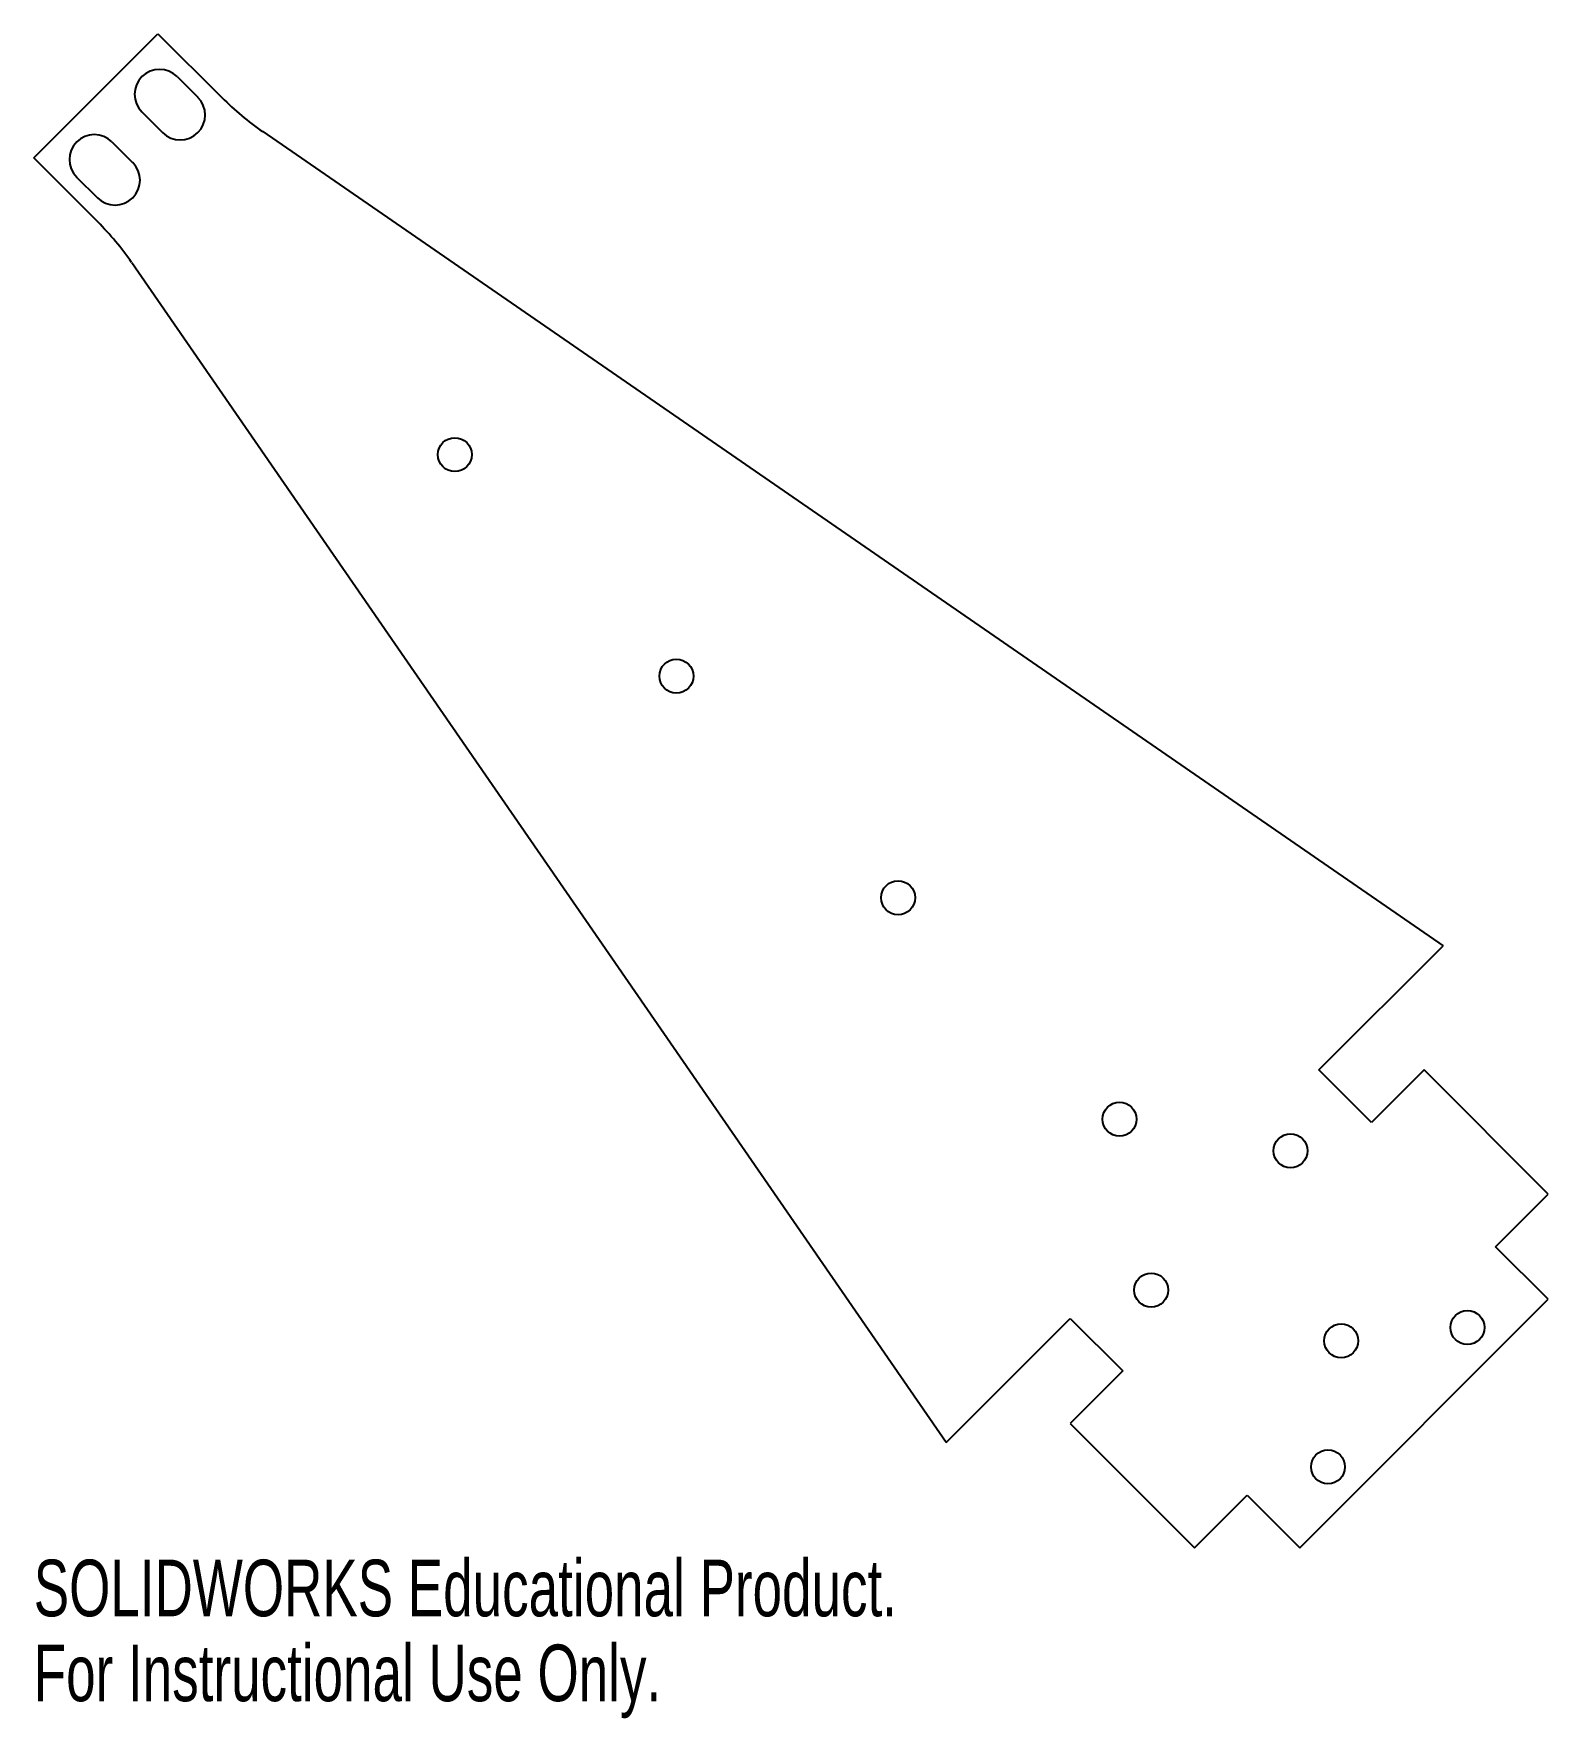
# Model space of a CAD drawing. Header units: millimetres. Extents: x 2 to 132, y -146 to -2.
import ezdxf

# ---------------------------------------------------------------- set-up
doc = ezdxf.new("R2010")
doc.units = ezdxf.units.MM
doc.styles.add('SLDTEXTSTYLE0', font='TXT', dxfattribs={"width": 0.7})

msp = doc.modelspace()

# ---------------------------------------------------------------- linework, layer by layer
at = {"color": 7, "linetype": 'Continuous', "lineweight": 25}
for p, q in [((2.39, -12.99), (12.99, -2.39)), ((12.99, -2.39), (18.46, -7.85)), ((14.63, -6.05), (16.4, -7.82)), ((11.62, -9.06), (13.39, -10.83)), ((21.94, -10.75), (122.68, -80.26)), ((9.06, -11.62), (10.83, -13.39)), ((7.85, -18.46), (2.39, -12.99)), ((6.05, -14.63), (7.82, -16.4)), ((80.26, -122.68), (10.75, -21.94)), ((112.08, -90.86), (122.68, -80.26)), ((116.57, -95.35), (112.08, -90.86)), ((121.06, -90.86), (116.57, -95.35)), ((131.66, -101.47), (121.06, -90.86)), ((127.17, -105.96), (131.66, -101.47)), ((131.66, -110.45), (127.17, -105.96)), ((110.45, -131.66), (131.66, -110.45)), ((80.26, -122.68), (90.86, -112.08)), ((90.86, -112.08), (95.35, -116.57)), ((95.35, -116.57), (90.86, -121.06)), ((90.86, -121.06), (101.47, -131.66)), ((101.47, -131.66), (105.96, -127.17)), ((105.96, -127.17), (110.45, -131.66))]:
    msp.add_line(p, q, dxfattribs=at)
for centre in [(38.33, -38.33), (57.24, -57.24), (76.16, -76.16), (95.07, -95.07), (109.66, -97.77), (97.77, -109.66), (124.76, -112.86), (113.99, -113.99), (112.86, -124.76)]:
    msp.add_circle(centre, 1.45, dxfattribs=at)
for centre, radius, start, end in [((13.13, -7.56), 2.13, 45, 225), ((14.89, -9.33), 2.13, 225, 45), ((36.13, 9.83), 25, 225, 235.3973), ((7.56, -13.13), 2.13, 45, 225), ((9.33, -14.89), 2.13, 225, 45), ((-9.83, -36.13), 25, 34.6027, 45)]:
    msp.add_arc(centre, radius, start, end, dxfattribs=at)

# ---------------------------------------------------------------- texts
at = {"color": 7, "linetype": 'Continuous', "char_height": 4.8336, "attachment_point": 1, "style": 'SLDTEXTSTYLE0'}
for s, insert in [('SOLIDWORKS Educational Product.', (2.39, -132.68)), ('For Instructional Use Only.', (2.39, -139.93))]:
    msp.add_mtext(s, dxfattribs=dict(at, insert=insert))

doc.saveas('drawing.dxf')
